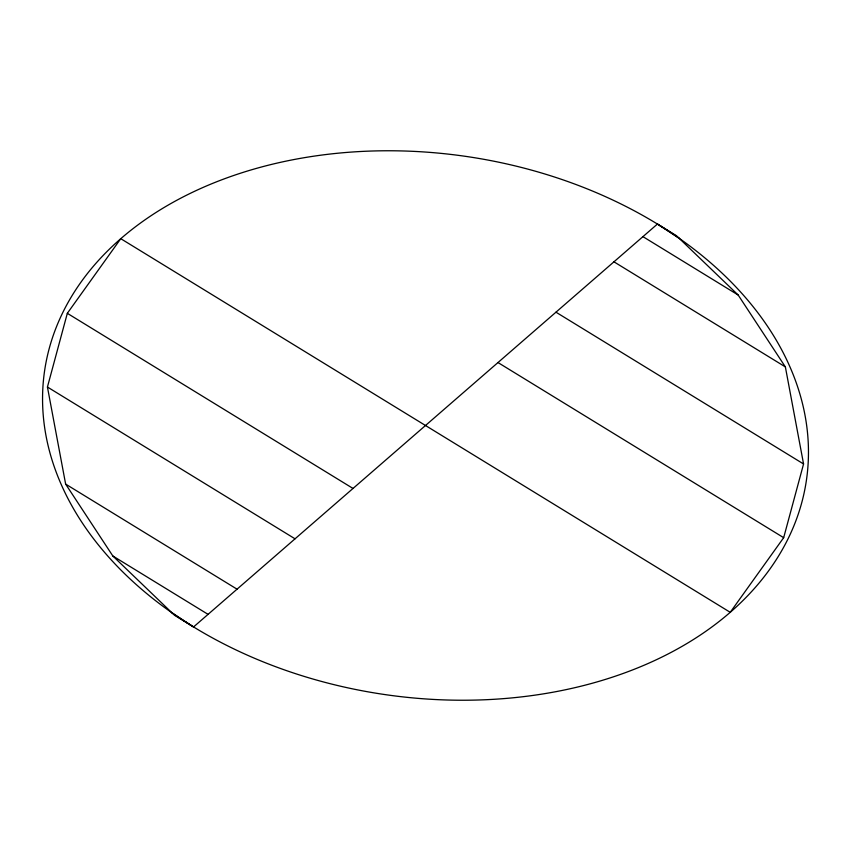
<?xml version="1.0" encoding="UTF-8"?>
<svg xmlns="http://www.w3.org/2000/svg" width="851" height="851" viewBox="0 0 851 851"><rect width="100%" height="100%" fill="white"/><g stroke="black" fill="none" stroke-linecap="round" stroke-linejoin="round"><path stroke-width="1.28" d="M47.433 387.024L67.325 313.317L120.768 238.684L730.232 612.316L783.675 537.683L803.567 463.976L785.367 366.909L738.168 295.02L676.481 235.727L657.44 224.047L193.56 626.953L174.519 615.273L112.832 555.98L65.633 484.091L47.433 387.024L295.031 538.811M642.941 236.642L738.168 295.02M613.954 261.821L785.367 366.909M555.969 312.189L803.567 463.976M497.984 362.547L783.675 537.683M67.325 313.317L353.016 488.453M65.633 484.091L237.046 589.179M112.832 555.98L208.059 614.358M657.44 224.047L679.141 238.28M171.859 612.72L193.56 626.953M186.38 622.443A384.833 272.118 8 0 0 804.121 492.92A384.833 272.118 8 0 0 286.01 161.137A384.833 272.118 8 0 0 186.38 622.443"/></g></svg>
